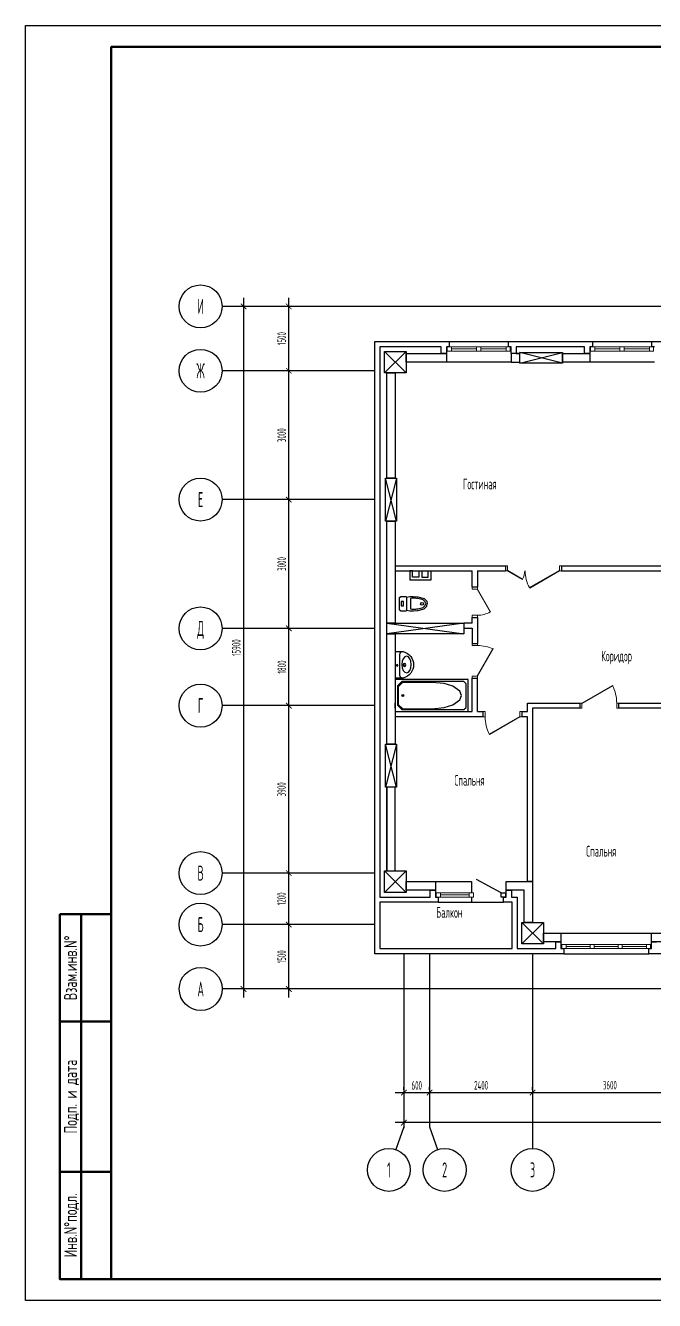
# Model space of a CAD drawing. Extents: x 5819 to 6456, y -3573 to -2978.
# Drawn here: x 5819.2 to 5965.8, y -3573.1 to -3276.1 of the extents above; entities that cross this region are included whole.
import ezdxf
from ezdxf.enums import TextEntityAlignment as Align

# ---------------------------------------------------------------- set-up
doc = ezdxf.new("R2010")
doc.units = 0
for name, color, linetype in [('EXPLIC', 3, 'Continuous'), ('FORMAT', 134, 'Continuous'), ('OSI', 5, 'Continuous'), ('PLAN', 2, 'Continuous'), ('TEXT', 4, 'Continuous')]:
    doc.layers.add(name, color=color, linetype=linetype)
doc.layers.add('Двери', color=203, linetype='Continuous', lineweight=20)
doc.layers.add('Окна', color=141, linetype='Continuous', lineweight=13)
doc.styles.add('GOST 2.304', font='CS_Gost2304.shx', dxfattribs={"width": 0.6, "height": 200})
doc.styles.add('R2_5', font='romant.shx', dxfattribs={"width": 0.65, "height": 2.5})
doc.styles.add('СПДС', font='spds.shx', dxfattribs={"width": 0.6, "height": 150})

# ---------------------------------------------------------------- blocks, each defined once
blk = doc.blocks.new('A$C10E94B30')
at = {"layer": 'Окна', "color": 132, "ltscale": 100}
for p, q in [((100, 100), (1970, 100)), ((100, 50), (660, 50)), ((755, 50), (1315, 50)), ((1410, 50), (1970, 50)), ((100, 0), (1970, 0))]:
    blk.add_line(p, q, dxfattribs=at)
at = {"layer": 'Окна'}
for points in [[(0, 100), (100, 100), (100, 0), (0, 0)], [(660, 100), (755, 100), (755, 0), (660, 0)], [(1410, 100), (1315, 100), (1315, 0), (1410, 0)], [(2070, 100), (1970, 100), (1970, 0), (2070, 0)]]:
    blk.add_lwpolyline(points, close=True, dxfattribs=at)
blk = doc.blocks.new('A$C7FA33D1D')
at = {"layer": 'Окна', "color": 132, "ltscale": 100}
for p, q in [((100, 100), (770, 100)), ((100, 50), (770, 50)), ((100, 0), (770, 0))]:
    blk.add_line(p, q, dxfattribs=at)
at = {"layer": 'Окна'}
for points in [[(0, 100), (100, 100), (100, 0), (0, 0)], [(770, 100), (870, 100), (870, 0), (770, 0)]]:
    blk.add_lwpolyline(points, close=True, dxfattribs=at)
blk = doc.blocks.new('A$C41B26058')
at = {"layer": 'Окна', "color": 132, "ltscale": 100}
for p, q in [((100, 100), (1370, 100)), ((100, 50), (685, 50)), ((100, 0), (1370, 0)), ((785, 50), (1370, 50))]:
    blk.add_line(p, q, dxfattribs=at)
at = {"layer": 'Окна'}
for points in [[(0, 100), (100, 100), (100, 0), (0, 0)], [(685, 100), (785, 100), (785, 0), (685, 0)], [(1370, 100), (1470, 100), (1470, 0), (1370, 0)]]:
    blk.add_lwpolyline(points, close=True, dxfattribs=at)
blk = doc.blocks.new('колонны 250х1400')
at = {"ltscale": 100}
for p, q in [((-900, 125), (900, -125)), ((900, 125), (-900, -125))]:
    blk.add_line(p, q, dxfattribs=at)
at = {"lineweight": 25, "ltscale": 100}
for p, q in [((-900, -125), (-900, 125)), ((-900, 125), (900, 125)), ((900, 125), (900, -125)), ((900, -125), (-900, -125))]:
    blk.add_line(p, q, dxfattribs=at)
blk = doc.blocks.new('Колонна 500х500')
at = {"ltscale": 100}
for p, q in [((-250, 250), (250, -250)), ((250, 250), (-250, -250)), ((-250, 250), (250, 250)), ((-250, -250), (-250, 250)), ((250, 250), (250, -250)), ((250, -250), (-250, -250))]:
    blk.add_line(p, q, dxfattribs=at)
blk = doc.blocks.new('Колонна 250х10000')
at = {"ltscale": 100}
for p, q in [((500, 125), (-500, -125)), ((-500, 125), (500, -125)), ((-500, -125), (-500, 125)), ((-500, 125), (500, 125)), ((500, 125), (500, -125)), ((500, -125), (-500, -125))]:
    blk.add_line(p, q, dxfattribs=at)
blk = doc.blocks.new('VANNA')
at = {"color": 7, "lineweight": 25}
for points in [[(0, 375), (0, 0), (1700, 0), (1700, 375), (1700, 750), (0, 750)], [(50, 600), (50, 375), (50, 150), (150, 50), (1600, 50), (1650, 100), (1650, 375), (1650, 650), (1600, 700), (150, 700)], [(70, 580), (70, 375), (70, 170), (170, 70), (854, 68), (1136, 94), (1342, 158), (1502, 274), (1542, 375), (1502, 476), (1342, 592), (1136, 656), (854, 682), (170, 680)]]:
    blk.add_lwpolyline(points, close=True, dxfattribs=at)
for radius in [24, 17]:
    blk.add_circle((175, 375), radius, dxfattribs=at)
blk = doc.blocks.new('УМ')
at = {"color": 7, "lineweight": 25}
for p, q in [((-294, 161), (-294, 0)), ((289, 0), (-294, 0)), ((-234, 101), (230, 101)), ((289, 0), (289, 180))]:
    blk.add_line(p, q, dxfattribs=at)
for centre, radius in [((-4, 202), 32), ((-4, 202), 25.4), ((-12, 40), 17)]:
    blk.add_circle(centre, radius, dxfattribs=at)
for centre, radius, start, end in [((-2, 101), 300, 14.4775, 165.5225), ((-234, 161), 60, 165.5225, 270), ((230, 161), 60, 270, 14.4775)]:
    blk.add_arc(centre, radius, start, end, dxfattribs=at)
blk.add_ellipse((4, 248), major_axis=(182, 0), ratio=0.559616, dxfattribs=at)
blk = doc.blocks.new('UN3')
at = {"color": 7, "lineweight": 25}
for p, q in [((-148, 447), (-110, 584)), ((-110, 584), (-52, 640)), ((-52, 640), (1, 652)), ((53, 640), (0, 652)), ((111, 584), (53, 640)), ((149, 447), (111, 584)), ((-156, 351), (-148, 447)), ((-156, 269), (-156, 351)), ((-116, 281), (117, 281)), ((157, 351), (149, 447)), ((157, 269), (157, 351)), ((-142, 205), (-156, 269)), ((-154, 177), (-142, 205)), ((-154, 73), (-154, 177)), ((-133, 44), (-154, 73)), ((143, 205), (-144, 205)), ((134, 44), (-133, 44)), ((48, 131), (-45, 131)), ((-45, 131), (-45, 77)), ((-45, 77), (48, 77)), ((48, 77), (48, 131)), ((134, 44), (155, 73)), ((143, 205), (157, 269)), ((155, 177), (143, 205)), ((155, 73), (155, 177))]:
    blk.add_line(p, q, dxfattribs=at)
blk.add_circle((4, 536), 31.8, dxfattribs=at)
for centre, radius, start, end in [((50, 478), 155, 123.8523, 148.3037), ((0, 553), 64.9, 90.0032, 123.8523), ((0, 553), 64.9, 56.1541, 90.0032), ((-50, 478), 155, 31.7027, 56.1541), ((257, 349), 379, 165.6537, 180.0032), ((257, 349), 379, 180.0032, 190.3864), ((519, 347), 637, 160.4748, 171.3043), ((-518, 346), 637, 8.7022, 19.5316), ((-256, 349), 379, 0.0032, 14.3528), ((-256, 349), 379, 349.6201, 0.0032), ((-6, 324), 284, 297.1409, 297.3512)]:
    blk.add_arc(centre, radius, start, end, dxfattribs=at)
blk = doc.blocks.new('A$C157F6CD0')
at = {"layer": 'Двери', "lineweight": 18, "ltscale": 100}
for p, q in [((0, 120), (0, 0)), ((910, 0), (910, 120))]:
    blk.add_line(p, q, dxfattribs=at)
at = {"layer": 'Двери', "lineweight": 18}
for points in [[(50, 120), (55, 111), (766, 522), (761, 530)], [(50, 0), (0, 0), (0, 120), (50, 120)], [(860, 0), (910, 0), (910, 120), (860, 120)]]:
    blk.add_lwpolyline(points, close=True, dxfattribs=at)
at = {"layer": 'Двери', "lineweight": 18, "ltscale": 100, "extrusion": (0, 0, -1)}
blk.add_arc((40, 120), 900, 152.866, 180, dxfattribs=at)
blk = doc.blocks.new('A$C1DF0616C')
at = {"layer": 'Двери', "lineweight": 20, "ltscale": 100}
for p, q in [((0, 120), (0, 0)), ((810, 0), (810, 120))]:
    blk.add_line(p, q, dxfattribs=at)
at = {"layer": 'Двери', "lineweight": 20}
for points in [[(50, 120), (55, 111), (688, 477), (683, 485)], [(50, 0), (0, 0), (0, 120), (50, 120)], [(760, 0), (810, 0), (810, 120), (760, 120)]]:
    blk.add_lwpolyline(points, close=True, dxfattribs=at)
at = {"layer": 'Двери', "lineweight": 20, "ltscale": 100, "extrusion": (0, 0, -1)}
blk.add_arc((140, 120), 900, 156.0592, 180, dxfattribs=at)
blk = doc.blocks.new('A$C1A97127D')
at = {"layer": 'Двери', "ltscale": 100}
for p, q in [((0, 120), (0, 0)), ((710, 0), (710, 120))]:
    blk.add_line(p, q, dxfattribs=at)
at = {"layer": 'Двери'}
for points in [[(50, 120), (55, 111), (583, 416), (578, 425)], [(50, 0), (0, 0), (0, 120), (50, 120)], [(660, 0), (710, 0), (710, 120), (660, 120)]]:
    blk.add_lwpolyline(points, close=True, dxfattribs=at)
at = {"layer": 'Двери', "ltscale": 100, "extrusion": (0, 0, -1)}
blk.add_arc((-50, 120), 610, 150.9393, 180, dxfattribs=at)
blk = doc.blocks.new('A$C29B265C2')
at = {"layer": 'Двери', "lineweight": 20, "ltscale": 100}
for p, q in [((0, 0), (0, 120)), ((1310, 120), (1310, 0))]:
    blk.add_line(p, q, dxfattribs=at)
at = {"layer": 'Двери', "lineweight": 20}
for points in [[(50, 120), (55, 111), (748, 511), (743, 520)], [(1260, 120), (1255, 111), (909, 311), (914, 320)], [(50, 0), (0, 0), (0, 120), (50, 120)], [(1260, 0), (1310, 0), (1310, 120), (1260, 120)]]:
    blk.add_lwpolyline(points, close=True, dxfattribs=at)
at = {"layer": 'Двери', "lineweight": 20, "ltscale": 100}
for centre, radius, start, end in [((50, 120), 800, 0, 29.2838), ((1260, 120), 400, 151.4325, 180)]:
    blk.add_arc(centre, radius, start, end, dxfattribs=at)
blk = doc.blocks.new('_ArchTick')
at = {"color": 0}
blk.add_lwpolyline([(-0.5, -0.5, 0.15, 0.15, 0), (0.5, 0.5, 0.15, 0.15, 0)], format="xyseb", dxfattribs=at)

msp = doc.modelspace()

# ---------------------------------------------------------------- linework, layer by layer
at = {"layer": 'FORMAT', "lineweight": 50}
for p, q in [((5832.22, -3483.14), (5832.22, -3568.14)), ((5839.22, -3508.14), (5827.22, -3508.14)), ((5839.22, -3543.14), (5827.22, -3543.14))]:
    msp.add_line(p, q, dxfattribs=at)
at = {"layer": 'FORMAT'}
msp.add_lwpolyline([(5819.22, -3276.14), (6455.87, -3276.14), (6455.87, -3573.14), (5819.22, -3573.14)], close=True, dxfattribs=at)
at = {"layer": 'FORMAT', "lineweight": 50}
for points in [[(5839.22, -3568.14), (5839.22, -3281.14), (6450.87, -3281.14), (6450.87, -3568.14)], [(5827.22, -3483.14), (5839.22, -3483.14), (5839.22, -3568.14), (5827.22, -3568.14)]]:
    msp.add_lwpolyline(points, close=True, dxfattribs=at)
at = {"layer": 'OSI', "ltscale": 100}
for p, q in [((5870.03, -3339.57), (5870.03, -3502.57)), ((5880.58, -3358.57), (5880.58, -3339.57)), ((5870.03, -3341.57), (5865.03, -3341.57)), ((5870.05, -3341.57), (5868.78, -3341.57)), ((5967.5, -3341.57), (5870.03, -3341.57)), ((5880.29, -3341.57), (5879.33, -3341.57)), ((5880.58, -3388.57), (5880.58, -3354.57)), ((5870.03, -3356.57), (5865.03, -3356.57)), ((5900.6, -3356.57), (5870.03, -3356.57)), ((5880.29, -3356.57), (5879.33, -3356.57)), ((5880.29, -3356.57), (5879.33, -3356.57)), ((5880.58, -3418.57), (5880.58, -3384.57)), ((5870.03, -3386.57), (5865.03, -3386.57)), ((5900.6, -3386.57), (5870.03, -3386.57)), ((5880.29, -3386.57), (5879.33, -3386.57)), ((5880.29, -3386.57), (5879.33, -3386.57)), ((5880.58, -3436.57), (5880.58, -3414.57)), ((5870.03, -3416.57), (5865.03, -3416.57)), ((5900.6, -3416.57), (5870.03, -3416.57)), ((5880.29, -3416.57), (5879.33, -3416.57)), ((5880.29, -3416.57), (5879.33, -3416.57)), ((5880.58, -3475.57), (5880.58, -3432.57)), ((5870.03, -3434.57), (5865.03, -3434.57)), ((5900.6, -3434.57), (5870.03, -3434.57)), ((5880.29, -3434.57), (5879.33, -3434.57)), ((5880.29, -3434.57), (5879.33, -3434.57)), ((5880.58, -3487.57), (5880.58, -3471.57)), ((5870.03, -3473.57), (5865.03, -3473.57)), ((5900.6, -3473.57), (5870.03, -3473.57)), ((5880.29, -3473.57), (5879.33, -3473.57)), ((5880.29, -3473.57), (5879.33, -3473.57)), ((5880.58, -3502.57), (5880.58, -3483.57)), ((5870.03, -3485.57), (5865.03, -3485.57)), ((5900.6, -3485.57), (5870.03, -3485.57)), ((5879.96, -3485.57), (5879.33, -3485.57)), ((5879.96, -3485.57), (5879.33, -3485.57)), ((5907.4, -3492.37), (5907.4, -3532.71)), ((5913.4, -3492.37), (5913.4, -3532.71)), ((5937.4, -3492.37), (5937.4, -3532.71)), ((5870.05, -3500.57), (5865.05, -3500.57)), ((5870.05, -3500.57), (5868.78, -3500.57)), ((5967.5, -3500.57), (5870.05, -3500.57)), ((5879.96, -3500.57), (5879.33, -3500.57)), ((5905.4, -3524.71), (5915.4, -3524.71)), ((5907.4, -3524.08), (5907.4, -3523.46)), ((5911.4, -3524.71), (5939.4, -3524.71)), ((5913.4, -3524.08), (5913.4, -3523.46)), ((5913.4, -3524.08), (5913.4, -3523.46)), ((5935.4, -3524.71), (5975.4, -3524.71)), ((5937.4, -3524.08), (5937.4, -3523.46)), ((5937.4, -3524.08), (5937.4, -3523.46)), ((5907.4, -3530.2), (5907.4, -3532.96)), ((6179.4, -3531.71), (5905.4, -3531.71)), ((5907.4, -3532.71), (5905.55, -3537.99)), ((5913.4, -3532.71), (5915.25, -3537.99)), ((5937.4, -3532.71), (5937.4, -3537.71))]:
    msp.add_line(p, q, dxfattribs=at)
for centre in [(5860.03, -3341.57), (5860.03, -3356.57), (5860.03, -3386.57), (5860.03, -3416.57), (5860.03, -3434.57), (5860.03, -3473.57), (5860.03, -3485.57), (5860.05, -3500.57), (5903.9, -3542.71), (5916.9, -3542.71), (5937.4, -3542.71)]:
    msp.add_circle(centre, 5, dxfattribs=at)
at = {"layer": 'PLAN', "ltscale": 100}
for p, q in [((5900.6, -3492.37), (5900.6, -3349.77)), ((5900.6, -3349.77), (5917.95, -3349.77)), ((5917.95, -3349.77), (5931.75, -3349.77)), ((5917.95, -3349.77), (5917.95, -3350.97)), ((5931.75, -3350.97), (5931.75, -3349.77)), ((5931.75, -3349.77), (5951.35, -3349.77)), ((5951.35, -3349.77), (5965.15, -3349.77)), ((5951.35, -3349.77), (5951.35, -3350.97)), ((5965.15, -3350.97), (5965.15, -3349.77)), ((5965.15, -3349.77), (5967.5, -3349.77)), ((5916.1, -3350.97), (5901.8, -3350.97)), ((5901.8, -3350.97), (5901.8, -3392.87)), ((5901.8, -3350.97), (5901.8, -3479.17)), ((5916.1, -3350.97), (5901.8, -3350.97)), ((5902.9, -3357.07), (5902.9, -3352.07)), ((5902.9, -3352.07), (5907.9, -3352.07)), ((5907.9, -3352.07), (5907.9, -3352.57)), ((5907.9, -3352.57), (5916.1, -3352.57)), ((5907.9, -3354.57), (5907.9, -3352.57)), ((5907.9, -3352.57), (5917.3, -3352.57)), ((5916.1, -3352.57), (5916.1, -3350.97)), ((5916.1, -3352.57), (5916.1, -3350.97)), ((5917.3, -3352.57), (5916.1, -3352.57)), ((5917.95, -3350.97), (5917.3, -3350.97)), ((5917.3, -3350.97), (5917.3, -3352.57)), ((5917.3, -3352.57), (5917.3, -3354.57)), ((5932.4, -3350.97), (5931.75, -3350.97)), ((5932.4, -3352.57), (5932.4, -3350.97)), ((5934.4, -3352.57), (5932.4, -3352.57)), ((5932.4, -3352.57), (5932.4, -3354.57)), ((5933.6, -3352.57), (5932.4, -3352.57)), ((5949.5, -3350.97), (5933.6, -3350.97)), ((5933.6, -3350.97), (5933.6, -3352.57)), ((5949.5, -3350.97), (5933.6, -3350.97)), ((5933.6, -3350.97), (5933.6, -3352.57)), ((5933.6, -3352.57), (5934.4, -3352.57)), ((5934.4, -3352.57), (5934.4, -3352.32)), ((5934.4, -3352.32), (5944.4, -3352.32)), ((5934.4, -3354.57), (5934.4, -3352.57)), ((5944.4, -3352.32), (5944.4, -3352.57)), ((5944.4, -3352.57), (5949.5, -3352.57)), ((5944.4, -3352.57), (5950.7, -3352.57)), ((5944.4, -3354.57), (5944.4, -3352.57)), ((5949.5, -3352.57), (5949.5, -3350.97)), ((5949.5, -3352.57), (5949.5, -3350.97)), ((5950.7, -3352.57), (5949.5, -3352.57)), ((5951.35, -3350.97), (5950.7, -3350.97)), ((5950.7, -3350.97), (5950.7, -3352.57)), ((5950.7, -3352.57), (5950.7, -3354.57)), ((5965.81, -3350.97), (5965.15, -3350.97)), ((5917.3, -3354.57), (5907.9, -3354.57)), ((5932.4, -3354.57), (5917.3, -3354.57)), ((5932.4, -3354.57), (5934.4, -3354.57)), ((5950.7, -3354.57), (5944.4, -3354.57)), ((5965.8, -3354.57), (5950.7, -3354.57)), ((5903.4, -3357.07), (5902.9, -3357.07)), ((5903.4, -3381.57), (5903.4, -3357.07)), ((5903.4, -3357.07), (5905.4, -3357.07)), ((5903.4, -3381.57), (5903.4, -3357.07)), ((5905.4, -3357.07), (5905.4, -3381.57)), ((5903.15, -3391.57), (5903.15, -3381.57)), ((5903.15, -3381.57), (5903.4, -3381.57)), ((5905.4, -3381.57), (5903.4, -3381.57)), ((5903.4, -3391.57), (5903.15, -3391.57)), ((5903.4, -3443.57), (5903.4, -3391.57)), ((5903.4, -3391.57), (5905.4, -3391.57)), ((5903.4, -3415.32), (5903.4, -3391.57)), ((5905.4, -3391.57), (5905.4, -3415.32)), ((5901.8, -3392.87), (5901.8, -3479.17)), ((5905.4, -3401.97), (5931.05, -3401.97)), ((5905.4, -3403.17), (5923.35, -3403.17)), ((5909.4, -3403.17), (5908.75, -3403.17)), ((5909.4, -3403.17), (5908.75, -3403.17)), ((5908.75, -3403.17), (5908.75, -3405.32)), ((5909.4, -3404.67), (5909.4, -3403.17)), ((5910.9, -3403.17), (5911.55, -3403.17)), ((5910.9, -3403.17), (5910.9, -3404.67)), ((5911.55, -3403.17), (5911.55, -3404.67)), ((5913.05, -3403.17), (5913.7, -3403.17)), ((5913.05, -3404.67), (5913.05, -3403.17)), ((5913.05, -3403.17), (5913.7, -3403.17)), ((5913.7, -3403.17), (5913.7, -3405.32)), ((5923.35, -3406.92), (5923.35, -3403.17)), ((5924.55, -3403.17), (5924.55, -3406.92)), ((5924.55, -3403.17), (5931.05, -3403.17)), ((5931.05, -3401.97), (5931.05, -3403.17)), ((5944.15, -3401.97), (5969.9, -3401.97)), ((5944.15, -3401.97), (5944.15, -3403.17)), ((5944.15, -3403.17), (5969.9, -3403.17)), ((5913.7, -3405.32), (5908.75, -3405.32)), ((5910.9, -3404.67), (5909.4, -3404.67)), ((5911.55, -3404.67), (5913.05, -3404.67)), ((5923.35, -3406.92), (5924.55, -3406.92)), ((5905.4, -3415.32), (5903.4, -3415.32)), ((5923.35, -3415.32), (5921.4, -3415.32)), ((5923.35, -3415.32), (5923.35, -3414.02)), ((5923.35, -3414.02), (5924.55, -3414.02)), ((5924.55, -3414.02), (5924.55, -3420.07)), ((5903.4, -3417.82), (5905.4, -3417.82)), ((5903.4, -3443.57), (5903.4, -3417.82)), ((5905.4, -3417.82), (5905.4, -3443.57)), ((5921.4, -3416.52), (5923.35, -3416.52)), ((5923.35, -3416.52), (5923.35, -3420.07)), ((5923.35, -3420.07), (5924.55, -3420.07)), ((5923.35, -3435.97), (5923.35, -3428.17)), ((5923.35, -3428.17), (5924.55, -3428.17)), ((5924.55, -3435.97), (5924.55, -3428.17)), ((5905.4, -3435.17), (5905.4, -3433.97)), ((5905.4, -3435.97), (5923.35, -3435.97)), ((5923.4, -3435.17), (5923.4, -3435.17)), ((5924.55, -3435.97), (5925.85, -3435.97)), ((5925.85, -3437.17), (5925.85, -3435.97)), ((5934.95, -3437.17), (5934.95, -3435.97)), ((5934.95, -3435.97), (5936.2, -3435.97)), ((5936.2, -3435.97), (5936.2, -3433.97)), ((5936.2, -3433.97), (5948.4, -3433.97)), ((5948.4, -3435.17), (5937.4, -3435.17)), ((5937.4, -3435.17), (5937.4, -3475.57)), ((5948.4, -3433.97), (5948.4, -3435.17)), ((5957.5, -3433.97), (5969.9, -3433.97)), ((5957.5, -3435.17), (5957.5, -3433.97)), ((5969.9, -3435.17), (5957.5, -3435.17)), ((5924.55, -3437.17), (5905.4, -3437.17)), ((5924.6, -3437.17), (5923.4, -3437.17)), ((5923.4, -3437.17), (5923.4, -3437.17)), ((5925.85, -3437.17), (5924.55, -3437.17)), ((5936.2, -3437.17), (5934.95, -3437.17)), ((5936.2, -3475.57), (5936.2, -3437.17)), ((5903.15, -3453.57), (5903.15, -3443.57)), ((5903.15, -3443.57), (5903.4, -3443.57)), ((5905.4, -3443.57), (5903.4, -3443.57)), ((5903.4, -3453.57), (5903.15, -3453.57)), ((5903.4, -3473.07), (5903.4, -3453.57)), ((5905.4, -3453.57), (5903.4, -3453.57)), ((5903.4, -3453.57), (5903.4, -3473.07)), ((5905.4, -3473.07), (5905.4, -3453.57)), ((5902.9, -3478.07), (5902.9, -3473.07)), ((5902.9, -3473.07), (5903.4, -3473.07)), ((5903.4, -3473.07), (5905.4, -3473.07)), ((5907.9, -3477.57), (5907.9, -3475.57)), ((5907.9, -3475.57), (5914.75, -3475.57)), ((5913.55, -3477.57), (5907.9, -3477.57)), ((5907.9, -3477.57), (5907.9, -3478.07)), ((5914.75, -3477.57), (5907.9, -3477.57)), ((5913.55, -3479.17), (5913.55, -3477.57)), ((5913.55, -3477.57), (5914.75, -3477.57)), ((5913.55, -3479.17), (5913.55, -3477.57)), ((5914.75, -3475.57), (5923.15, -3475.57)), ((5914.75, -3475.57), (5914.75, -3477.57)), ((5914.75, -3477.57), (5914.75, -3479.17)), ((5923.15, -3475.57), (5923.15, -3478.17)), ((5930.05, -3478.17), (5924.3, -3475.08)), ((5931.25, -3475.57), (5937.4, -3475.57)), ((5931.25, -3477.57), (5931.25, -3475.57)), ((5931.25, -3479.17), (5931.25, -3477.57)), ((5931.25, -3477.57), (5932.45, -3477.57)), ((5935.4, -3477.57), (5931.25, -3477.57)), ((5932.45, -3477.57), (5932.45, -3479.17)), ((5935.4, -3477.57), (5932.45, -3477.57)), ((5932.45, -3477.57), (5932.45, -3479.17)), ((5935.4, -3485.07), (5935.4, -3477.57)), ((5935.4, -3485.07), (5935.4, -3477.57)), ((5937.4, -3475.57), (5936.2, -3475.57)), ((5937.4, -3475.57), (5937.4, -3485.07)), ((5901.8, -3479.17), (5913.55, -3479.17)), ((5901.8, -3479.17), (5913.55, -3479.17)), ((5915.4, -3480.37), (5901.8, -3480.37)), ((5901.8, -3480.37), (5901.8, -3491.17)), ((5907.9, -3478.07), (5902.9, -3478.07)), ((5914.75, -3479.17), (5915.4, -3479.17)), ((5915.4, -3479.17), (5915.4, -3480.37)), ((5915.4, -3480.37), (5930.6, -3480.37)), ((5923.15, -3479.17), (5923.15, -3480.37)), ((5930.05, -3478.17), (5931.05, -3478.17)), ((5930.05, -3479.17), (5930.05, -3478.17)), ((5931.05, -3479.17), (5930.05, -3479.17)), ((5930.6, -3480.37), (5930.6, -3479.17)), ((5930.6, -3479.17), (5931.25, -3479.17)), ((5932.6, -3480.37), (5930.6, -3480.37)), ((5931.05, -3478.17), (5931.05, -3479.17)), ((5932.45, -3479.17), (5933.8, -3479.17)), ((5932.45, -3479.17), (5933.8, -3479.17)), ((5932.6, -3491.17), (5932.6, -3480.37)), ((5933.8, -3479.17), (5933.8, -3491.17)), ((5933.8, -3479.17), (5933.8, -3491.17)), ((5934.9, -3490.07), (5934.9, -3485.07)), ((5934.9, -3485.07), (5935.4, -3485.07)), ((5937.4, -3485.07), (5935.4, -3485.07)), ((5939.9, -3489.57), (5939.9, -3487.57)), ((5939.9, -3487.57), (5944, -3487.57)), ((5942.8, -3489.57), (5939.9, -3489.57)), ((5939.9, -3489.57), (5939.9, -3490.07)), ((5944, -3489.57), (5939.9, -3489.57)), ((5942.8, -3491.17), (5942.8, -3489.57)), ((5942.8, -3489.57), (5944, -3489.57)), ((5942.8, -3491.17), (5942.8, -3489.57)), ((5944, -3487.57), (5965.1, -3487.57)), ((5944, -3487.57), (5944, -3489.57)), ((5944, -3489.57), (5944, -3491.17)), ((5965.1, -3489.57), (5965.1, -3487.57)), ((5965.1, -3487.57), (5969.9, -3487.57)), ((5969.9, -3489.57), (5965.1, -3489.57)), ((5965.1, -3491.17), (5965.1, -3489.57)), ((5965.1, -3489.57), (5966.3, -3489.57)), ((5944.65, -3492.37), (5900.6, -3492.37)), ((5901.8, -3491.17), (5932.6, -3491.17)), ((5933.8, -3491.17), (5942.8, -3491.17)), ((5933.8, -3491.17), (5942.8, -3491.17)), ((5939.9, -3490.07), (5934.9, -3490.07)), ((5944, -3491.17), (5944.65, -3491.17)), ((5944.65, -3491.17), (5944.65, -3492.37)), ((5944.65, -3492.37), (5964.45, -3492.37)), ((5964.45, -3492.37), (5964.45, -3491.17)), ((5964.45, -3491.17), (5965.1, -3491.17)), ((5967.5, -3492.37), (5964.45, -3492.37))]:
    msp.add_line(p, q, dxfattribs=at)

# ---------------------------------------------------------------- block references
at = {"layer": 'OSI', "ltscale": 100, "xscale": 1.3, "yscale": 1.3, "zscale": 1.3}
for p, rotation in [((5870.03, -3341.57), 90), ((5880.58, -3341.57), 90), ((5880.58, -3356.57), 90), ((5880.58, -3356.57), 270), ((5880.58, -3386.57), 90), ((5880.58, -3386.57), 270), ((5880.58, -3416.57), 90), ((5880.58, -3416.57), 270), ((5880.58, -3434.57), 90), ((5880.58, -3434.57), 270), ((5880.58, -3473.57), 90), ((5880.58, -3473.57), 270), ((5880.58, -3485.57), 90), ((5880.58, -3485.57), 270), ((5870.03, -3500.57), 270), ((5880.58, -3500.57), 270), ((5907.4, -3524.71), 180), ((5913.4, -3524.71), 180), ((5937.4, -3524.71), 180), ((5907.4, -3531.71), 180)]:
    msp.add_blockref('_ArchTick', p, dxfattribs=dict(at, rotation=rotation))
for p in [(5913.4, -3524.71), (5937.4, -3524.71)]:
    msp.add_blockref('_ArchTick', p, dxfattribs=at)
at = {"layer": 'PLAN', "xscale": 0.01, "yscale": 0.01, "zscale": 0.01}
for name, p in [('Колонна 500х500', (5905.4, -3354.57)), ('колонны 250х1400', (5912.4, -3416.57)), ('Колонна 500х500', (5905.4, -3475.57)), ('Колонна 500х500', (5937.4, -3487.57))]:
    msp.add_blockref(name, p, dxfattribs=at)
at = {"layer": 'PLAN', "ltscale": 100, "yscale": 0.01, "zscale": 0.01}
for name, p, xscale, rotation in [('A$C41B26058', (5917.5, -3350.97), -0.01, 180), ('A$C41B26058', (5950.9, -3350.97), -0.01, 180), ('A$C1A97127D', (5923.35, -3406.92), 0.01, 270), ('A$C1DF0616C', (5923.35, -3428.17), -0.01, 270), ('A$C157F6CD0', (5934.95, -3435.97), 0.01, 180)]:
    msp.add_blockref(name, p, dxfattribs=dict(at, xscale=xscale, rotation=rotation))
at = {"layer": 'PLAN', "xscale": 0.01, "yscale": 0.01, "zscale": 0.01}
for name, p, rotation in [('Колонна 250х10000', (5939.4, -3353.57), 180), ('Колонна 250х10000', (5904.4, -3386.57), 270), ('A$C29B265C2', (5944.15, -3401.97), 180), ('Колонна 250х10000', (5904.4, -3448.57), 270)]:
    msp.add_blockref(name, p, dxfattribs=dict(at, rotation=rotation))
at = {"layer": 'PLAN', "ltscale": 0.001, "extrusion": (0, 0, -1), "xscale": -0.0105892724, "yscale": 0.0105892724, "zscale": -0.0105892723, "rotation": 90}
msp.add_blockref('UN3', (-5905.95, -3410.81), dxfattribs=at)
at = {"layer": 'PLAN', "ltscale": 0.001, "xscale": -0.0105892724, "yscale": 0.0105892724, "zscale": 0.0105892723, "rotation": 270}
msp.add_blockref('УМ', (5905.4, -3425.04), dxfattribs=at)
at = {"layer": 'PLAN', "ltscale": 0.001, "xscale": 0.0100005087, "yscale": 0.0100005088, "zscale": 0.0100005088}
msp.add_blockref('VANNA', (5905.4, -3435.97), dxfattribs=at)
at = {"layer": 'PLAN', "ltscale": 100, "xscale": 0.01, "yscale": 0.01, "zscale": 0.01}
for name, p in [('A$C157F6CD0', (5948.4, -3435.17)), ('A$C7FA33D1D', (5914.95, -3479.17)), ('A$C10E94B30', (5944.2, -3491.17))]:
    msp.add_blockref(name, p, dxfattribs=at)

# ---------------------------------------------------------------- texts
at = {"layer": 'EXPLIC', "ltscale": 100, "style": 'СПДС', "width": 0.6}
for s, p in [('Гостиная', (5921.17, -3384.18)), ('Коридор', (5953.39, -3424.25)), ('Спальня', (5919.17, -3453.21)), ('Спальня', (5949.87, -3469.73)), ('Балкон', (5914.96, -3483.98))]:
    msp.add_text(s, height=2.5, dxfattribs=at).set_placement(p)
at = {"layer": 'OSI', "ltscale": 100, "style": 'СПДС', "width": 0.6}
for s, p in [('И', (5860.03, -3341.57)), ('Ж', (5860.03, -3356.57)), ('Е', (5860.03, -3386.57)), ('Д', (5860.03, -3416.57)), ('Г', (5860.03, -3434.57)), ('В', (5860.03, -3473.57)), ('Б', (5860.03, -3485.57)), ('А', (5860.05, -3500.57)), ('1', (5903.9, -3542.71)), ('2', (5916.9, -3542.71)), ('3', (5937.4, -3542.71))]:
    msp.add_text(s, height=3.5, dxfattribs=at).set_placement(p, align=Align.MIDDLE_CENTER)
at = {"layer": 'OSI', "ltscale": 100, "char_height": 2, "attachment_point": 5, "rotation": 90, "style": 'GOST 2.304'}
for s, insert in [('\\A1;1500', (5878.92, -3349.07)), ('\\A1;3000', (5878.92, -3371.57)), ('\\A1;3000', (5878.92, -3401.57)), ('\\A1;15900', (5868.35, -3421.07)), ('\\A1;1800', (5878.96, -3425.57)), ('\\A1;3900', (5878.9, -3454.07)), ('\\A1;1200', (5878.88, -3479.57)), ('\\A1;1500', (5878.92, -3493.07))]:
    msp.add_mtext(s, dxfattribs=dict(at, insert=insert))
at = {"layer": 'OSI', "ltscale": 100, "char_height": 2, "attachment_point": 5, "style": 'GOST 2.304'}
for s, insert in [('\\A1;600', (5910.4, -3523.03)), ('\\A1;2400', (5925.4, -3523.01)), ('\\A1;3600', (5955.4, -3522.98))]:
    msp.add_mtext(s, dxfattribs=dict(at, insert=insert))
at = {"layer": 'TEXT', "style": 'R2_5', "width": 0.65}
for s, p in [('Взам.инв.N%%d', (5829.72, -3495.64)), ('Подп. и дата', (5829.72, -3525.64)), ('Инв.N%%dподл.', (5829.72, -3555.64))]:
    msp.add_text(s, height=3, rotation=90, dxfattribs=at).set_placement(p, align=Align.MIDDLE_CENTER)

doc.saveas('drawing.dxf')
